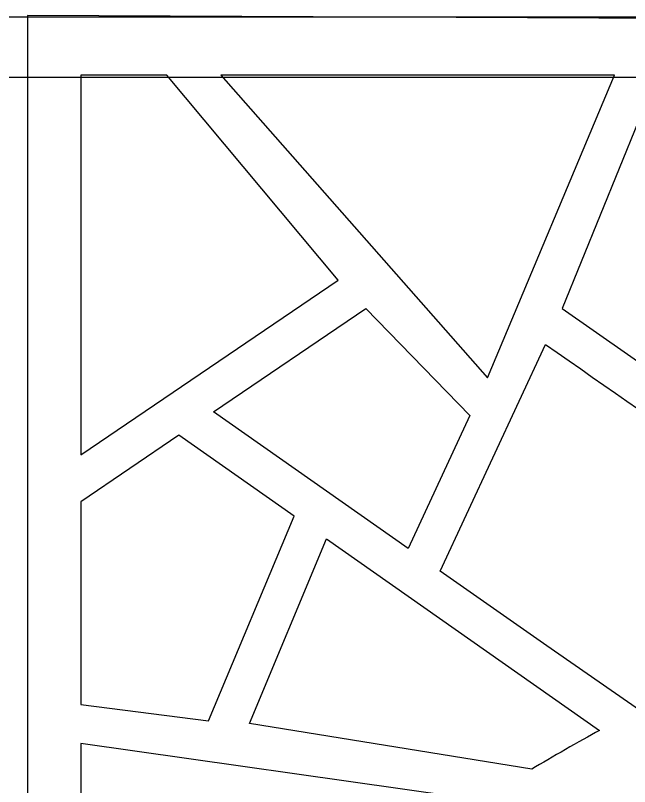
# Model space of a CAD drawing. Header units: centimetres. Extents: x -9.8 to 10, y -7 to 14.1.
# Drawn here: x -7.109 to -4.328, y 10.652 to 14.146 of the extents above; entities that cross this region are included whole.
import ezdxf

# ---------------------------------------------------------------- set-up
doc = ezdxf.new("R2010")
doc.units = ezdxf.units.CM
doc.header["$MEASUREMENT"] = 0
doc.layers.add('layer 1', color=7, linetype='Continuous')

msp = doc.modelspace()

# ---------------------------------------------------------------- linework, layer by layer
at = {"layer": 'layer 1', "color": 39}
for points, knots in [([(-9.82468, 14.13885), (-9.82468, 14.13885), (9.96952, 14.13885), (9.96952, 14.13885), (9.96952, 14.13885), (9.96952, 14.13885), (9.96952, 4.48211), (9.96952, 4.48211), (9.96952, 4.48211), (9.96952, 4.48211), (-9.82468, 4.48211), (-9.82468, 4.48211), (-9.82468, 4.48211), (-9.82468, 4.48211), (-9.82468, 14.13885), (-9.82468, 14.13885)], [0, 0, 0, 0, 0.2, 0.2, 0.2, 0.2, 0.4, 0.4, 0.4, 0.4, 0.6, 0.6, 0.6, 0.6, 1, 1, 1, 1]), ([(-1.09737, 4.51349), (-1.09737, 4.51349), (1.02257, 4.51349), (1.02257, 4.51349), (1.02257, 4.51349), (1.02257, 4.51349), (-1.09737, 4.51349), (-1.09737, 4.51349), (-1.09737, 4.51349), (-1.09737, 4.51349), (-7.05388, 4.51349), (-7.05388, 4.51349), (-7.05388, 4.51349), (-7.05388, 4.51349), (-7.05388, 14.14601), (-7.05388, 14.14601), (-7.05388, 14.14601), (-7.05388, 14.14601), (7.17271, 14.07932), (7.17271, 14.07932), (7.17271, 14.07932), (7.17271, 14.07932), (7.17271, 14.06792), (7.17271, 14.06792), (7.17271, 14.06792), (7.17271, 14.06792), (7.17271, 4.51349), (7.17271, 4.51349), (7.17271, 4.51349), (7.17271, 4.51349), (1.02338, 4.51349), (1.02338, 4.51349), (1.02338, 4.51349), (1.02338, 4.51349), (-1.09737, 4.51349), (-1.09737, 4.51349)], [0, 0, 0, 0, 0.1, 0.1, 0.1, 0.1, 0.2, 0.2, 0.2, 0.2, 0.3, 0.3, 0.3, 0.3, 0.4, 0.4, 0.4, 0.4, 0.5, 0.5, 0.5, 0.5, 0.6, 0.6, 0.6, 0.6, 0.7, 0.7, 0.7, 0.7, 0.8, 0.8, 0.8, 0.8, 1, 1, 1, 1]), ([(-6.81221, 12.15574), (-6.81221, 12.15574), (-6.81221, 13.87462), (-6.81221, 13.87462), (-6.81221, 13.87462), (-6.81221, 13.87462), (-6.80921, 13.87462), (-6.80921, 13.87462), (-6.80921, 13.87462), (-6.80921, 13.87462), (-6.42369, 13.87462), (-6.42369, 13.87462), (-6.42369, 13.87462), (-6.42369, 13.87462), (-5.64737, 12.94634), (-5.64737, 12.94634), (-5.64737, 12.94634), (-5.64737, 12.94634), (-6.81221, 12.15574), (-6.81221, 12.15574)], [0, 0, 0, 0, 0.1666667, 0.1666667, 0.1666667, 0.1666667, 0.3333333, 0.3333333, 0.3333333, 0.3333333, 0.5, 0.5, 0.5, 0.5, 0.6666667, 0.6666667, 0.6666667, 0.6666667, 1, 1, 1, 1]), ([(-6.17854, 13.87462), (-6.17854, 13.87462), (-4.3963, 13.87462), (-4.3963, 13.87462), (-4.3963, 13.87462), (-4.3963, 13.87462), (-4.97175, 12.50403), (-4.97175, 12.50403), (-4.97175, 12.50403), (-4.97175, 12.50403), (-6.17854, 13.87462), (-6.17854, 13.87462)], [0, 0, 0, 0, 0.25, 0.25, 0.25, 0.25, 0.5, 0.5, 0.5, 0.5, 1, 1, 1, 1]), ([(-4.20344, 13.87462), (-4.20344, 13.87462), (-2.98321, 13.87462), (-2.98321, 13.87462), (-2.98321, 13.87462), (-2.98321, 13.87462), (-3.87056, 12.28491), (-3.87056, 12.28491), (-3.87056, 12.28491), (-3.87056, 12.28491), (-4.63338, 12.81755), (-4.63338, 12.81755), (-4.63338, 12.81755), (-4.63338, 12.81755), (-4.20344, 13.87462), (-4.20344, 13.87462)], [0, 0, 0, 0, 0.2, 0.2, 0.2, 0.2, 0.4, 0.4, 0.4, 0.4, 0.6, 0.6, 0.6, 0.6, 1, 1, 1, 1]), ([(-9.57944, 13.86465), (-9.57944, 13.86465), (9.72428, 13.86465), (9.72428, 13.86465), (9.72428, 13.86465), (9.72428, 13.86465), (9.72428, 4.69839), (9.72428, 4.69839), (9.72428, 4.69839), (9.72428, 4.69839), (-9.57944, 4.69839), (-9.57944, 4.69839), (-9.57944, 4.69839), (-9.57944, 4.69839), (-9.57944, 13.86465), (-9.57944, 13.86465)], [0, 0, 0, 0, 0.2, 0.2, 0.2, 0.2, 0.4, 0.4, 0.4, 0.4, 0.6, 0.6, 0.6, 0.6, 1, 1, 1, 1]), ([(-5.33079, 11.73038), (-5.33079, 11.73038), (-5.0509, 12.33349), (-5.0509, 12.33349), (-5.0509, 12.33349), (-5.0509, 12.33349), (-5.52259, 12.81814), (-5.52259, 12.81814), (-5.52259, 12.81814), (-5.52259, 12.81814), (-6.2126, 12.34982), (-6.2126, 12.34982), (-6.2126, 12.34982), (-6.2126, 12.34982), (-5.33079, 11.73038), (-5.33079, 11.73038)], [0, 0, 0, 0, 0.2, 0.2, 0.2, 0.2, 0.4, 0.4, 0.4, 0.4, 0.6, 0.6, 0.6, 0.6, 1, 1, 1, 1]), ([(-4.28362, 10.99792), (-3.89032, 11.1909), (-3.47179, 11.35389), (-3.036, 11.48735), (-3.036, 11.48735), (-3.6117, 11.88933), (-4.13928, 12.25772), (-4.70868, 12.65531), (-4.70868, 12.65531), (-4.70868, 12.65531), (-5.18534, 11.62821), (-5.18534, 11.62821), (-5.18534, 11.62821), (-5.18534, 11.62821), (-4.70328, 11.28959), (-4.70328, 11.28959), (-4.70328, 11.28959), (-4.70328, 11.28959), (-4.70328, 11.28959), (-4.70328, 11.28959), (-4.70328, 11.28959), (-4.70328, 11.28959), (-4.70327, 11.28959), (-4.70327, 11.28959), (-4.70327, 11.28959), (-4.70327, 11.28959), (-4.70327, 11.28959), (-4.70327, 11.28959), (-4.70327, 11.28959), (-4.70327, 11.28959), (-4.28362, 10.99792), (-4.28362, 10.99792)], [0, 0, 0, 0, 0.1111111, 0.1111111, 0.1111111, 0.1111111, 0.2222222, 0.2222222, 0.2222222, 0.2222222, 0.3333333, 0.3333333, 0.3333333, 0.3333333, 0.4444444, 0.4444444, 0.4444444, 0.4444444, 0.5555556, 0.5555556, 0.5555556, 0.5555556, 0.6666667, 0.6666667, 0.6666667, 0.6666667, 0.7777778, 0.7777778, 0.7777778, 0.7777778, 1, 1, 1, 1]), ([(-6.81221, 11.02376), (-6.81221, 11.02376), (-6.81221, 11.94284), (-6.81221, 11.94284), (-6.81221, 11.94284), (-6.81221, 11.94284), (-6.36843, 12.24405), (-6.36843, 12.24405), (-6.36843, 12.24405), (-6.36843, 12.24405), (-5.84615, 11.87718), (-5.84615, 11.87718), (-5.84615, 11.87718), (-5.84615, 11.87718), (-6.23527, 10.95009), (-6.23527, 10.95009), (-6.23527, 10.95009), (-6.23527, 10.95009), (-6.81221, 11.02376), (-6.81221, 11.02376)], [0, 0, 0, 0, 0.1666667, 0.1666667, 0.1666667, 0.1666667, 0.3333333, 0.3333333, 0.3333333, 0.3333333, 0.5, 0.5, 0.5, 0.5, 0.6666667, 0.6666667, 0.6666667, 0.6666667, 1, 1, 1, 1]), ([(-4.77096, 10.73125), (-4.68009, 10.78407), (-4.55788, 10.85682), (-4.46383, 10.90617), (-4.46383, 10.90617), (-4.46383, 10.90617), (-5.7002, 11.77465), (-5.7002, 11.77465), (-5.7002, 11.77465), (-5.7002, 11.77465), (-6.04962, 10.93834), (-6.04962, 10.93834), (-6.04962, 10.93834), (-6.04962, 10.93834), (-4.77096, 10.73125), (-4.77096, 10.73125)], [0, 0, 0, 0, 0.2, 0.2, 0.2, 0.2, 0.4, 0.4, 0.4, 0.4, 0.6, 0.6, 0.6, 0.6, 1, 1, 1, 1]), ([(-6.81221, 10.32124), (-6.81221, 10.32124), (-6.81221, 10.84654), (-6.81221, 10.84654), (-6.81221, 10.84654), (-6.81221, 10.84654), (-5.1116, 10.60514), (-5.1116, 10.60514), (-5.1116, 10.60514), (-5.1116, 10.60514), (-6.24641, 9.58329), (-6.24641, 9.58329), (-6.24641, 9.58329), (-6.24641, 9.58329), (-6.81221, 10.32124), (-6.81221, 10.32124)], [0, 0, 0, 0, 0.2, 0.2, 0.2, 0.2, 0.4, 0.4, 0.4, 0.4, 0.6, 0.6, 0.6, 0.6, 1, 1, 1, 1])]:
    msp.add_open_spline(points, degree=3, knots=knots, dxfattribs=at)

doc.saveas('drawing.dxf')
